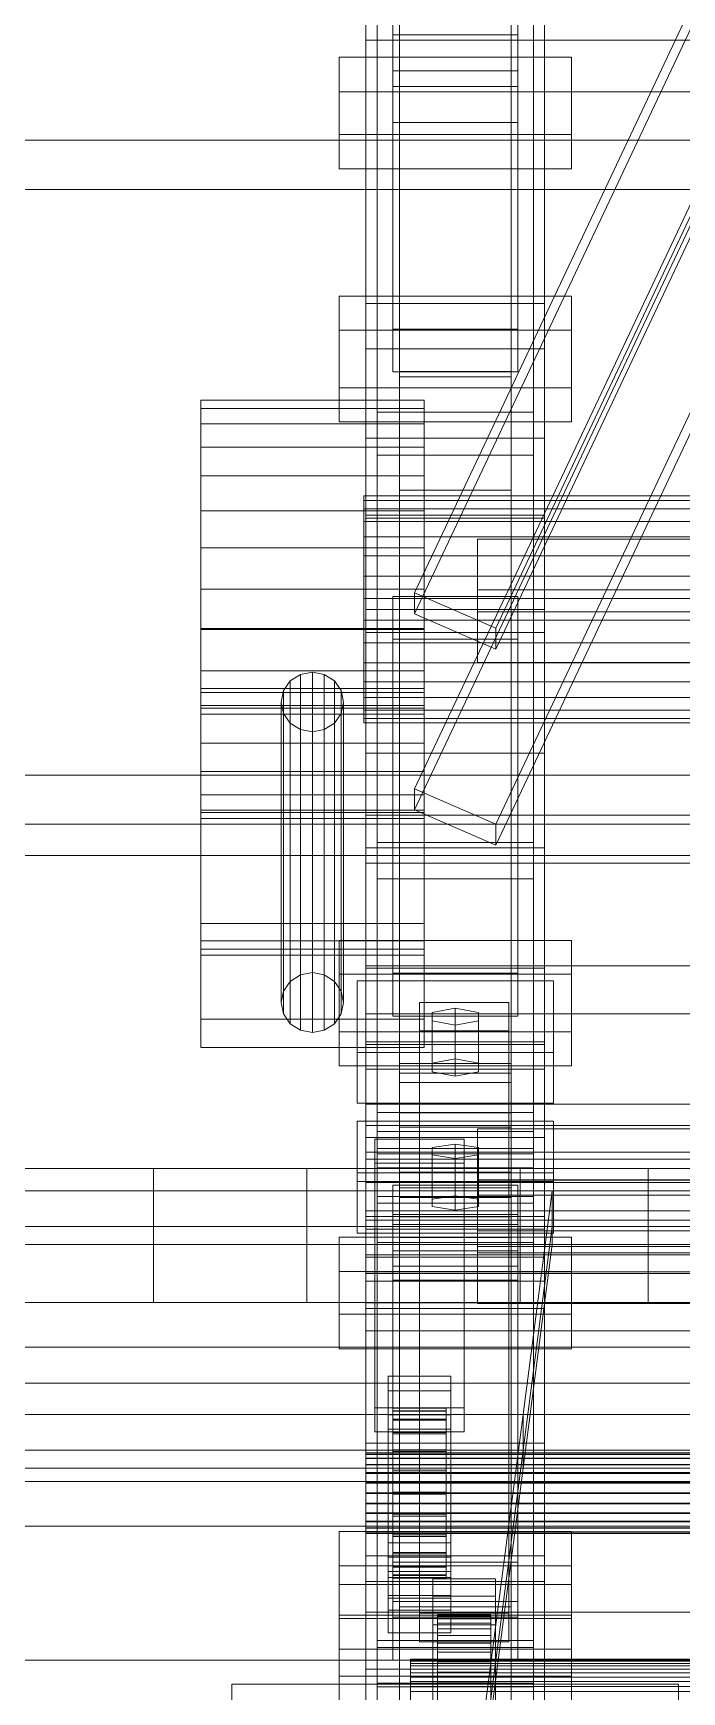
# Model space of a CAD drawing. Header units: millimetres. Extents: x -2500 to 58855, y -53268 to 6837.
# Drawn here: x -524.5 to -379.3, y -33047.1 to -32676.1 of the extents above; entities that cross this region are included whole.
import ezdxf

# ---------------------------------------------------------------- set-up
doc = ezdxf.new("R2010")
doc.units = ezdxf.units.MM
for name, color, linetype, lineweight in [('frontal_C01', 7, 'Continuous', 0), ('frontal_C02', 7, 'Continuous', 0), ('frontal_C03', 7, 'Continuous', 0), ('frontal_secador', 7, 'Continuous', 0), ('frontal_tolva', 7, 'Continuous', 0)]:
    doc.layers.add(name, color=color, linetype=linetype, lineweight=lineweight)

msp = doc.modelspace()

# ---------------------------------------------------------------- linework, layer by layer
at = {"layer": 'frontal_C01'}
for p, q in [((-450, -32746.676), (-450, -32637.817)), ((-410, -32637.817), (-410, -32746.676)), ((-447.5, -32926.695), (-447.5, -32651.961)), ((-412.5, -32651.961), (-412.5, -32926.695)), ((-444, -32742.233), (-444, -32658.673)), ((-416, -32658.673), (-416, -32742.233)), ((-447.5, -32936.3), (-447.5, -32661.566)), ((-412.5, -32936.3), (-412.5, -32661.566)), ((-444, -32668.278), (-444, -32751.838)), ((-416, -32751.838), (-416, -32668.278)), ((-450, -32784.57), (-450, -32675.711)), ((-410, -32784.57), (-410, -32675.711)), ((-456, -32755.386), (-456, -32734.895)), ((-456, -32734.895), (-404, -32734.895)), ((-456, -32742.474), (-456, -32734.895)), ((-410, -32736.521), (-450, -32736.521)), ((-450, -32736.521), (-450, -32783.889)), ((-450, -32907.814), (-450, -32736.521)), ((-410, -32783.889), (-410, -32736.521)), ((-410, -32736.521), (-410, -32907.814)), ((-404, -32734.895), (-404, -32755.386)), ((-404, -32734.895), (-404, -32742.474)), ((-404, -32742.474), (-456, -32742.474)), ((-456, -32742.474), (-456, -32762.965)), ((-416, -32742.233), (-444, -32742.233)), ((-444, -32742.233), (-444, -32751.838)), ((-416, -32751.838), (-416, -32742.233)), ((-404, -32762.965), (-404, -32742.474)), ((-410, -32746.676), (-450, -32746.676)), ((-450, -32746.676), (-450, -32784.57)), ((-450, -33130.885), (-450, -32746.676)), ((-410, -32784.57), (-410, -32746.676)), ((-410, -32746.676), (-410, -33130.885)), ((-444, -32751.838), (-416, -32751.838)), ((-442.5, -32779.551), (-442.5, -32751.695)), ((-442.5, -32751.695), (-417.5, -32751.695)), ((-442.5, -32751.695), (-442.5, -32917.569)), ((-417.5, -32751.695), (-417.5, -32779.551)), ((-417.5, -32917.569), (-417.5, -32751.695)), ((-404, -32755.386), (-456, -32755.386)), ((-456, -32755.386), (-456, -32762.965)), ((-417.5, -32752.939), (-442.5, -32752.939)), ((-442.5, -32752.939), (-442.5, -32778.308)), ((-442.5, -33411.882), (-442.5, -32752.939)), ((-417.5, -32778.308), (-417.5, -32752.939)), ((-417.5, -32752.939), (-417.5, -33411.882)), ((-404, -32762.965), (-404, -32755.386)), ((-456, -32762.965), (-404, -32762.965)), ((-447.5, -32770.426), (-447.5, -32760.82)), ((-447.5, -32760.82), (-412.5, -32760.82)), ((-447.5, -33035.555), (-447.5, -32760.82)), ((-412.5, -32760.82), (-412.5, -32770.426)), ((-412.5, -32760.82), (-412.5, -33035.555)), ((-412.5, -32770.426), (-447.5, -32770.426)), ((-447.5, -33045.16), (-447.5, -32770.426)), ((-412.5, -33045.16), (-412.5, -32770.426)), ((-442.5, -32778.308), (-417.5, -32778.308)), ((-442.5, -33437.251), (-442.5, -32778.308)), ((-417.5, -33437.251), (-417.5, -32778.308)), ((-417.5, -32779.551), (-442.5, -32779.551)), ((-442.5, -32779.551), (-442.5, -32945.426)), ((-417.5, -32779.551), (-417.5, -32945.426)), ((-450, -32783.889), (-410, -32783.889)), ((-450, -32955.182), (-450, -32783.889)), ((-450, -32784.57), (-410, -32784.57)), ((-450, -33168.78), (-450, -32784.57)), ((-410, -32955.182), (-410, -32783.889)), ((-410, -33168.78), (-410, -32784.57)), ((-425, -32805.486), (-425, -32789.221)), ((-425, -32789.221), (425, -32789.221)), ((-425, -32800.589), (-425, -32789.221)), ((425, -32800.589), (-425, -32800.589)), ((-425, -32800.589), (-425, -32816.854)), ((-444, -32811.629), (-444, -32802.024)), ((-444, -32802.024), (-416, -32802.024)), ((-444, -32886.311), (-444, -32802.024)), ((-416, -32802.024), (-416, -32811.629)), ((-416, -32802.024), (-416, -32886.311)), ((425, -32805.486), (-425, -32805.486)), ((-425, -32805.486), (-425, -32816.854)), ((-416, -32811.629), (-444, -32811.629)), ((-444, -32811.629), (-444, -32895.917)), ((-416, -32895.917), (-416, -32811.629)), ((-425, -32816.854), (425, -32816.854)), ((-456, -32899.465), (-456, -32878.974)), ((-456, -32878.974), (-404, -32878.974)), ((-456, -32886.553), (-456, -32878.974)), ((-404, -32878.974), (-404, -32899.465)), ((-404, -32878.974), (-404, -32886.553)), ((-404, -32886.553), (-456, -32886.553)), ((-456, -32886.553), (-456, -32907.044)), ((-452, -32904.048), (-452, -32888.039)), ((-452, -32888.039), (-408, -32888.039)), ((-452, -32899.408), (-452, -32888.039)), ((-416, -32886.311), (-444, -32886.311)), ((-444, -32886.311), (-444, -32895.917)), ((-416, -32895.917), (-416, -32886.311)), ((-408, -32888.039), (-408, -32904.048)), ((-408, -32888.039), (-408, -32899.408)), ((-404, -32907.044), (-404, -32886.553)), ((-438, -32899.245), (-438, -32892.842)), ((-438, -32892.842), (-418, -32892.842)), ((-438, -33029.451), (-438, -32892.842)), ((-418, -32892.842), (-418, -32899.245)), ((-418, -32892.842), (-418, -33029.451)), ((-444, -32895.917), (-416, -32895.917)), ((-430, -32894.123), (-435.196, -32895.083)), ((-435.196, -32895.083), (-435.196, -32897.004)), ((-435.196, -32906.451), (-435.196, -32895.083)), ((-435.196, -32897.004), (-430, -32897.965)), ((-435.196, -32908.372), (-435.196, -32897.004)), ((-424.804, -32895.083), (-430, -32894.123)), ((-430, -32905.491), (-430, -32894.123)), ((-430, -32897.965), (-424.804, -32897.004)), ((-424.804, -32897.004), (-424.804, -32895.083)), ((-424.804, -32906.451), (-424.804, -32895.083)), ((-424.804, -32908.372), (-424.804, -32897.004)), ((-404, -32899.465), (-456, -32899.465)), ((-456, -32899.465), (-456, -32907.044)), ((-408, -32899.408), (-452, -32899.408)), ((-452, -32899.408), (-452, -32915.416)), ((-418, -32899.245), (-438, -32899.245)), ((-438, -32899.245), (-438, -33035.855)), ((-430, -32897.965), (-430, -32909.333)), ((-418, -33035.855), (-418, -32899.245)), ((-408, -32915.416), (-408, -32899.408)), ((-404, -32907.044), (-404, -32899.465)), ((-408, -32904.048), (-452, -32904.048)), ((-452, -32904.048), (-452, -32915.416)), ((-408, -32915.416), (-408, -32904.048)), ((-456, -32907.044), (-404, -32907.044)), ((-410, -32907.814), (-450, -32907.814)), ((-450, -32907.814), (-450, -32955.182)), ((-450, -33016.673), (-450, -32907.814)), ((-435.196, -32906.451), (-430, -32905.491)), ((-435.196, -32908.372), (-435.196, -32906.451)), ((-430, -32905.491), (-424.804, -32906.451)), ((-424.804, -32906.451), (-424.804, -32908.372)), ((-410, -32955.182), (-410, -32907.814)), ((-410, -32907.814), (-410, -33016.673)), ((-430, -32909.333), (-435.196, -32908.372)), ((-424.804, -32908.372), (-430, -32909.333)), ((-452, -32915.416), (-408, -32915.416)), ((-417.5, -32917.569), (-442.5, -32917.569)), ((-442.5, -32917.569), (-442.5, -32945.426)), ((-417.5, -32945.426), (-417.5, -32917.569)), ((-450, -32933.165), (-450, -32920.358)), ((-450, -32920.358), (450, -32920.358)), ((-450, -32953.515), (-450, -32920.358)), ((-412.5, -32926.695), (-447.5, -32926.695)), ((-447.5, -32926.695), (-447.5, -32936.3)), ((-412.5, -32936.3), (-412.5, -32926.695)), ((450, -32933.165), (-450, -32933.165)), ((-450, -32933.165), (-450, -32966.322)), ((-425, -32948.837), (-425, -32932.572)), ((-425, -32932.572), (425, -32932.572)), ((-425, -32943.94), (-425, -32932.572)), ((-447.5, -32936.3), (-412.5, -32936.3)), ((425, -32943.94), (-425, -32943.94)), ((-425, -32943.94), (-425, -32960.205)), ((-444, -32954.98), (-444, -32945.375)), ((-444, -32945.375), (-416, -32945.375)), ((-444, -33030.39), (-444, -32945.375)), ((-442.5, -32945.426), (-417.5, -32945.426)), ((425, -32948.837), (-425, -32948.837)), ((-425, -32948.837), (-425, -32960.205)), ((-416, -32945.375), (-416, -32954.98)), ((-416, -32945.375), (-416, -33030.39)), ((450, -32953.515), (-450, -32953.515)), ((-450, -32953.515), (-450, -32966.322)), ((-450, -32955.182), (-410, -32955.182)), ((-450, -33064.041), (-450, -32955.182)), ((-416, -32954.98), (-444, -32954.98)), ((-444, -32954.98), (-444, -33039.995)), ((-416, -33039.995), (-416, -32954.98)), ((-410, -33064.041), (-410, -32955.182)), ((-425, -32960.205), (425, -32960.205)), ((-450, -32966.322), (450, -32966.322)), ((-410, -33016.673), (-450, -33016.673)), ((-450, -33016.673), (-450, -33064.041)), ((-450, -33400.882), (-450, -33016.673)), ((-410, -33064.041), (-410, -33016.673)), ((-410, -33016.673), (-410, -33400.882)), ((-456, -33043.543), (-456, -33023.052)), ((-456, -33023.052), (-404, -33023.052)), ((-456, -33030.631), (-456, -33023.052)), ((-435, -33025.662), (-435, -33021.82)), ((-435, -33021.82), (-421, -33021.82)), ((-435, -33061.609), (-435, -33021.82)), ((-421, -33021.82), (-421, -33025.662)), ((-421, -33021.82), (-421, -33061.609)), ((-404, -33023.052), (-404, -33043.543)), ((-404, -33023.052), (-404, -33030.631)), ((-421, -33025.662), (-435, -33025.662)), ((-435, -33025.662), (-435, -33065.451)), ((-421, -33065.451), (-421, -33025.662)), ((-404, -33030.631), (-456, -33030.631)), ((-456, -33030.631), (-456, -33051.122)), ((-450, -33042.024), (-450, -33029.217)), ((-450, -33029.217), (450, -33029.217)), ((-450, -33062.374), (-450, -33029.217)), ((-416, -33030.39), (-444, -33030.39)), ((-444, -33030.39), (-444, -33039.995)), ((-418, -33029.451), (-438, -33029.451)), ((-438, -33029.451), (-438, -33035.855)), ((-434, -33039.777), (-434, -33029.797)), ((-434, -33029.797), (-434, -33030.128)), ((-434, -33029.797), (-422, -33029.797)), ((-434, -33030.758), (-434, -33029.797)), ((-434, -33039.933), (-434, -33030.128)), ((-434, -33030.128), (-434, -33031.729)), ((-434, -33030.128), (-422, -33030.128)), ((-422, -33030.128), (-422, -33029.797)), ((-422, -33029.797), (-422, -33039.777)), ((-422, -33029.797), (-422, -33030.758)), ((-422, -33031.729), (-422, -33030.128)), ((-422, -33030.128), (-422, -33039.933)), ((-418, -33035.855), (-418, -33029.451)), ((-416, -33039.995), (-416, -33030.39)), ((-404, -33051.122), (-404, -33030.631)), ((-435, -33035.907), (-435, -33032.065)), ((-435, -33032.065), (-421, -33032.065)), ((-435, -33071.854), (-435, -33032.065)), ((-434, -33040.232), (-434, -33030.758)), ((-434, -33030.758), (-422, -33030.758)), ((-434, -33032.946), (-434, -33030.758)), ((-434, -33040.692), (-434, -33031.729)), ((-434, -33031.729), (-434, -33034.49)), ((-434, -33031.729), (-422, -33031.729)), ((-434, -33041.268), (-434, -33032.946)), ((-434, -33032.946), (-422, -33032.946)), ((-434, -33036.211), (-434, -33032.946)), ((-422, -33030.758), (-422, -33040.232)), ((-422, -33030.758), (-422, -33032.946)), ((-422, -33034.49), (-422, -33031.729)), ((-422, -33031.729), (-422, -33040.692)), ((-422, -33032.946), (-422, -33041.268)), ((-422, -33032.946), (-422, -33036.211)), ((-421, -33032.065), (-421, -33035.907)), ((-421, -33032.065), (-421, -33071.854)), ((-412.5, -33035.555), (-447.5, -33035.555)), ((-447.5, -33035.555), (-447.5, -33045.16)), ((-438, -33035.855), (-418, -33035.855)), ((-421, -33035.907), (-435, -33035.907)), ((-435, -33035.907), (-435, -33075.696)), ((-434, -33042), (-434, -33034.49)), ((-434, -33034.49), (-434, -33038.223)), ((-434, -33034.49), (-422, -33034.49)), ((-434, -33042.815), (-434, -33036.211)), ((-434, -33036.211), (-422, -33036.211)), ((-434, -33040.332), (-434, -33036.211)), ((-422, -33038.223), (-422, -33034.49)), ((-422, -33034.49), (-422, -33042)), ((-422, -33036.211), (-422, -33042.815)), ((-422, -33036.211), (-422, -33040.332)), ((-421, -33075.696), (-421, -33035.907)), ((-412.5, -33045.16), (-412.5, -33035.555)), ((-444, -33039.995), (-416, -33039.995)), ((-440, -33040.232), (-440, -33039.777)), ((-440, -33039.777), (-440, -33039.933)), ((-440, -33039.777), (440, -33039.777)), ((-440, -33039.933), (-440, -33040.692)), ((-440, -33039.933), (440, -33039.933)), ((-440, -33041.268), (-440, -33040.232)), ((-440, -33040.232), (440, -33040.232)), ((-440, -33040.692), (-440, -33042)), ((-440, -33040.692), (440, -33040.692)), ((-440, -33042.815), (-440, -33041.268)), ((-440, -33041.268), (440, -33041.268)), ((-434, -33043.768), (-434, -33038.223)), ((-434, -33038.223), (-434, -33042.675)), ((-434, -33038.223), (-422, -33038.223)), ((-434, -33039.933), (-434, -33039.777)), ((-422, -33039.777), (-434, -33039.777)), ((-434, -33039.777), (-434, -33040.232)), ((-434, -33040.692), (-434, -33039.933)), ((-422, -33039.933), (-434, -33039.933)), ((-422, -33040.232), (-434, -33040.232)), ((-434, -33040.232), (-434, -33041.268)), ((-434, -33044.767), (-434, -33040.332)), ((-434, -33040.332), (-422, -33040.332)), ((-434, -33045.027), (-434, -33040.332)), ((-434, -33042), (-434, -33040.692)), ((-422, -33040.692), (-434, -33040.692)), ((-422, -33041.268), (-434, -33041.268)), ((-434, -33041.268), (-434, -33042.815)), ((-422, -33042.675), (-422, -33038.223)), ((-422, -33038.223), (-422, -33043.768)), ((-422, -33039.777), (-422, -33039.933)), ((-422, -33040.232), (-422, -33039.777)), ((-422, -33039.933), (-422, -33040.692)), ((-422, -33041.268), (-422, -33040.232)), ((-422, -33040.332), (-422, -33044.767)), ((-422, -33040.332), (-422, -33045.027)), ((-422, -33040.692), (-422, -33042)), ((-422, -33042.815), (-422, -33041.268)), ((-404, -33043.543), (-456, -33043.543)), ((-456, -33043.543), (-456, -33051.122)), ((450, -33042.024), (-450, -33042.024)), ((-450, -33042.024), (-450, -33075.181)), ((-447.5, -33045.16), (-412.5, -33045.16)), ((-440, -33042), (-440, -33043.768)), ((-440, -33042), (440, -33042)), ((-440, -33044.767), (-440, -33042.815)), ((-440, -33042.815), (440, -33042.815)), ((-440, -33043.768), (-440, -33045.877)), ((-440, -33043.768), (440, -33043.768)), ((-440, -33046.991), (-440, -33044.767)), ((-440, -33044.767), (440, -33044.767)), ((-434, -33043.768), (-434, -33042)), ((-422, -33042), (-434, -33042)), ((-434, -33042.675), (-434, -33045.877)), ((-422, -33042.675), (-434, -33042.675)), ((-434, -33042.675), (-434, -33047.541)), ((-422, -33042.815), (-434, -33042.815)), ((-434, -33042.815), (-434, -33044.767)), ((-434, -33045.877), (-434, -33043.768)), ((-422, -33043.768), (-434, -33043.768)), ((-422, -33044.767), (-434, -33044.767)), ((-434, -33044.767), (-434, -33046.991)), ((-434, -33046.991), (-434, -33045.027)), ((-434, -33045.027), (-422, -33045.027)), ((-434, -33049.975), (-434, -33045.027)), ((-422, -33042), (-422, -33043.768)), ((-422, -33045.877), (-422, -33042.675)), ((-422, -33047.541), (-422, -33042.675)), ((-422, -33044.767), (-422, -33042.815)), ((-422, -33043.768), (-422, -33045.877)), ((-422, -33046.991), (-422, -33044.767)), ((-422, -33045.027), (-422, -33046.991)), ((-422, -33045.027), (-422, -33049.975)), ((-404, -33051.122), (-404, -33043.543)), ((-440, -33045.877), (-440, -33048.181)), ((440, -33045.877), (-440, -33045.877)), ((-440, -33049.335), (-440, -33046.991)), ((-440, -33046.991), (440, -33046.991)), ((-434, -33045.877), (-422, -33045.877)), ((-434, -33048.181), (-434, -33045.877)), ((-422, -33046.991), (-434, -33046.991)), ((-434, -33046.991), (-434, -33049.335)), ((-422, -33045.877), (-422, -33048.181)), ((-422, -33049.335), (-422, -33046.991))]:
    msp.add_line(p, q, dxfattribs=at)
at = {"layer": 'frontal_C02'}
for p, q in [((-439.114, -32801.266), (-299.114, -32504.801)), ((-439.114, -32805.942), (-299.114, -32509.477)), ((-280.886, -32512.674), (-420.886, -32809.138)), ((-420.886, -32813.814), (-280.886, -32517.35)), ((-439.114, -32845.106), (-299.114, -32548.641)), ((-439.114, -32849.782), (-299.114, -32553.317)), ((-280.886, -32556.513), (-420.886, -32852.978)), ((-420.886, -32857.654), (-280.886, -32561.19)), ((-487, -32763.443), (-487, -32758.156)), ((-487, -32758.156), (-487, -32759.991)), ((-437, -32758.156), (-487, -32758.156)), ((-437, -32759.991), (-437, -32758.156)), ((-437, -32758.156), (-437, -32763.443)), ((-487, -32759.991), (-487, -32768.67)), ((-437, -32759.991), (-487, -32759.991)), ((-487, -32775.048), (-487, -32763.443)), ((-437, -32763.443), (-487, -32763.443)), ((-437, -32768.67), (-437, -32759.991)), ((-437, -32763.443), (-437, -32775.048)), ((-410, -32766.677), (-450, -32766.677)), ((-450, -32766.677), (-450, -32804.93)), ((-450, -32923.039), (-450, -32766.677)), ((-410, -32804.93), (-410, -32766.677)), ((-410, -32766.677), (-410, -32923.039)), ((-487, -32768.67), (-487, -32782.869)), ((-437, -32768.67), (-487, -32768.67)), ((-437, -32782.869), (-437, -32768.67)), ((-487, -32791.203), (-487, -32775.048)), ((-437, -32775.048), (-487, -32775.048)), ((-437, -32775.048), (-437, -32791.203)), ((-450.5, -32782.425), (-450.5, -32779.557)), ((-450.5, -32779.557), (-450.5, -32780.553)), ((-342.5, -32779.557), (-450.5, -32779.557)), ((-450.5, -32780.553), (-450.5, -32785.261)), ((-342.5, -32780.553), (-450.5, -32780.553)), ((-487, -32782.869), (-487, -32800.429)), ((-437, -32782.869), (-487, -32782.869)), ((-450.5, -32788.721), (-450.5, -32782.425)), ((-342.5, -32782.425), (-450.5, -32782.425)), ((-450.5, -32785.261), (-450.5, -32792.965)), ((-342.5, -32785.261), (-450.5, -32785.261)), ((-437, -32800.429), (-437, -32782.869)), ((-450.5, -32797.486), (-450.5, -32788.721)), ((-342.5, -32788.721), (-450.5, -32788.721)), ((-487, -32809.449), (-487, -32791.203)), ((-487, -32791.203), (-437, -32791.203)), ((-450.5, -32792.965), (-450.5, -32802.492)), ((-342.5, -32792.965), (-450.5, -32792.965)), ((-437, -32791.203), (-437, -32809.449)), ((-487, -32800.429), (-487, -32818.676)), ((-437, -32800.429), (-487, -32800.429)), ((-450.5, -32807.386), (-450.5, -32797.486)), ((-450.5, -32797.486), (-342.5, -32797.486)), ((-437, -32818.676), (-437, -32800.429)), ((-450.5, -32802.492), (-450.5, -32812.392)), ((-342.5, -32802.492), (-450.5, -32802.492)), ((-420.886, -32809.138), (-439.114, -32801.266)), ((-439.114, -32801.266), (-439.114, -32805.942)), ((-450.5, -32816.913), (-450.5, -32807.386)), ((-342.5, -32807.386), (-450.5, -32807.386)), ((-450, -32804.93), (-410, -32804.93)), ((-450, -32961.292), (-450, -32804.93)), ((-439.114, -32805.942), (-420.886, -32813.814)), ((-410, -32961.292), (-410, -32804.93)), ((-487, -32882.251), (-487, -32809.185)), ((-487, -32809.185), (-437, -32809.185)), ((-487, -32823.53), (-487, -32809.185)), ((-487, -32827.009), (-487, -32809.449)), ((-437, -32809.449), (-487, -32809.449)), ((-437, -32809.185), (-437, -32882.251)), ((-437, -32809.185), (-437, -32823.53)), ((-437, -32809.449), (-437, -32827.009)), ((-420.886, -32813.814), (-420.886, -32809.138)), ((-450.5, -32812.392), (-450.5, -32821.157)), ((-342.5, -32812.392), (-450.5, -32812.392)), ((-487, -32818.676), (-487, -32834.831)), ((-437, -32818.676), (-487, -32818.676)), ((-462, -32818.962), (-464.679, -32819.472)), ((-459.321, -32819.472), (-462, -32818.962)), ((-462, -32886.184), (-462, -32818.962)), ((-450.5, -32824.617), (-450.5, -32816.913)), ((-342.5, -32816.913), (-450.5, -32816.913)), ((-437, -32834.831), (-437, -32818.676)), ((-487, -32875.235), (-487, -32822.627)), ((-487, -32822.627), (-437, -32822.627)), ((-487, -32828.365), (-487, -32822.627)), ((-466.95, -32820.923), (-468.467, -32823.095)), ((-464.679, -32819.472), (-466.95, -32820.923)), ((-466.95, -32888.144), (-466.95, -32820.923)), ((-464.679, -32886.693), (-464.679, -32819.472)), ((-457.05, -32820.923), (-459.321, -32819.472)), ((-459.321, -32886.693), (-459.321, -32819.472)), ((-455.533, -32823.095), (-457.05, -32820.923)), ((-457.05, -32888.144), (-457.05, -32820.923)), ((-450.5, -32821.157), (-450.5, -32827.453)), ((-342.5, -32821.157), (-450.5, -32821.157)), ((-437, -32822.627), (-437, -32875.235)), ((-437, -32822.627), (-437, -32828.365)), ((-437, -32823.53), (-487, -32823.53)), ((-487, -32823.53), (-487, -32896.596)), ((-487, -32879.06), (-487, -32826.452)), ((-487, -32826.452), (-437, -32826.452)), ((-487, -32850.361), (-487, -32826.452)), ((-468.467, -32823.095), (-469, -32825.657)), ((-469, -32825.657), (-468.467, -32828.219)), ((-469, -32892.878), (-469, -32825.657)), ((-468.467, -32890.316), (-468.467, -32823.095)), ((-455, -32825.657), (-455.533, -32823.095)), ((-455.533, -32890.316), (-455.533, -32823.095)), ((-455.533, -32828.219), (-455, -32825.657)), ((-455, -32825.657), (-455, -32892.878)), ((-450.5, -32829.326), (-450.5, -32824.617)), ((-342.5, -32824.617), (-450.5, -32824.617)), ((-437, -32896.596), (-437, -32823.53)), ((-437, -32826.452), (-437, -32879.06)), ((-437, -32826.452), (-437, -32850.361)), ((-487, -32841.209), (-487, -32827.009)), ((-437, -32827.009), (-487, -32827.009)), ((-437, -32828.365), (-487, -32828.365)), ((-487, -32828.365), (-487, -32880.973)), ((-468.467, -32828.219), (-466.95, -32830.39)), ((-468.467, -32895.44), (-468.467, -32828.219)), ((-457.05, -32830.39), (-455.533, -32828.219)), ((-455.533, -32895.44), (-455.533, -32828.219)), ((-450.5, -32827.453), (-450.5, -32830.322)), ((-342.5, -32827.453), (-450.5, -32827.453)), ((-450.5, -32830.322), (-450.5, -32829.326)), ((-342.5, -32829.326), (-450.5, -32829.326)), ((-342.5, -32830.322), (-450.5, -32830.322)), ((-437, -32827.009), (-437, -32841.209)), ((-437, -32880.973), (-437, -32828.365)), ((-466.95, -32830.39), (-464.679, -32831.842)), ((-466.95, -32897.612), (-466.95, -32830.39)), ((-464.679, -32831.842), (-462, -32832.351)), ((-464.679, -32899.063), (-464.679, -32831.842)), ((-462, -32832.351), (-459.321, -32831.842)), ((-462, -32899.572), (-462, -32832.351)), ((-459.321, -32831.842), (-457.05, -32830.39)), ((-459.321, -32899.063), (-459.321, -32831.842)), ((-457.05, -32897.612), (-457.05, -32830.39)), ((-487, -32834.831), (-487, -32846.435)), ((-437, -32834.831), (-487, -32834.831)), ((-437, -32846.435), (-437, -32834.831)), ((-487, -32849.887), (-487, -32841.209)), ((-437, -32841.209), (-487, -32841.209)), ((-437, -32841.209), (-437, -32849.887)), ((-420.886, -32852.978), (-439.114, -32845.106)), ((-439.114, -32845.106), (-439.114, -32849.782)), ((-487, -32846.435), (-487, -32851.722)), ((-437, -32846.435), (-487, -32846.435)), ((-437, -32851.722), (-437, -32846.435)), ((-487, -32851.722), (-487, -32849.887)), ((-437, -32849.887), (-487, -32849.887)), ((-437, -32850.361), (-487, -32850.361)), ((-487, -32850.361), (-487, -32902.968)), ((-437, -32851.722), (-487, -32851.722)), ((-439.114, -32849.782), (-420.886, -32857.654)), ((-437, -32849.887), (-437, -32851.722)), ((-437, -32902.968), (-437, -32850.361)), ((-420.886, -32857.654), (-420.886, -32852.978)), ((-437, -32875.235), (-487, -32875.235)), ((-487, -32875.235), (-487, -32880.973)), ((-437, -32880.973), (-437, -32875.235)), ((-437, -32879.06), (-487, -32879.06)), ((-487, -32879.06), (-487, -32902.968)), ((-487, -32880.973), (-437, -32880.973)), ((-437, -32882.251), (-487, -32882.251)), ((-487, -32882.251), (-487, -32896.596)), ((-437, -32902.968), (-437, -32879.06)), ((-437, -32896.596), (-437, -32882.251)), ((-468.467, -32890.316), (-466.95, -32888.144)), ((-466.95, -32888.144), (-464.679, -32886.693)), ((-464.679, -32886.693), (-462, -32886.184)), ((-462, -32886.184), (-459.321, -32886.693)), ((-459.321, -32886.693), (-457.05, -32888.144)), ((-457.05, -32888.144), (-455.533, -32890.316)), ((-469, -32892.878), (-468.467, -32890.316)), ((-468.467, -32895.44), (-469, -32892.878)), ((-455.533, -32890.316), (-455, -32892.878)), ((-455, -32892.878), (-455.533, -32895.44)), ((-487, -32896.596), (-437, -32896.596)), ((-466.95, -32897.612), (-468.467, -32895.44)), ((-455.533, -32895.44), (-457.05, -32897.612)), ((-464.679, -32899.063), (-466.95, -32897.612)), ((-462, -32899.572), (-464.679, -32899.063)), ((-459.321, -32899.063), (-462, -32899.572)), ((-457.05, -32897.612), (-459.321, -32899.063)), ((-487, -32902.968), (-437, -32902.968)), ((-410, -32923.039), (-450, -32923.039)), ((-450, -32923.039), (-450, -32961.292)), ((-450, -33022.409), (-450, -32923.039)), ((-425, -32935.971), (-425, -32921.124)), ((-425, -32921.124), (425, -32921.124)), ((-425, -32932.6), (-425, -32921.124)), ((-410, -32961.292), (-410, -32923.039)), ((-410, -32923.039), (-410, -33022.409)), ((-444, -32942.495), (-444, -32933.727)), ((-444, -32933.727), (-416, -32933.727)), ((-444, -33018.078), (-444, -32933.727)), ((425, -32932.6), (-425, -32932.6)), ((-425, -32932.6), (-425, -32947.447)), ((-416, -32933.727), (-416, -32942.495)), ((-416, -32933.727), (-416, -33018.078)), ((-447.5, -32946.549), (-447.5, -32937.781)), ((-447.5, -32937.781), (-412.5, -32937.781)), ((-447.5, -33119.485), (-447.5, -32937.781)), ((425, -32935.971), (-425, -32935.971)), ((-425, -32935.971), (-425, -32947.447)), ((-412.5, -32937.781), (-412.5, -32946.549)), ((-412.5, -32937.781), (-412.5, -33119.485)), ((-410, -32943.599), (-450, -32943.599)), ((-450, -32943.599), (-450, -32991.416)), ((-450, -33099.961), (-450, -32943.599)), ((-416, -32942.495), (-444, -32942.495)), ((-444, -32942.495), (-444, -33026.846)), ((-416, -33026.846), (-416, -32942.495)), ((-410, -32991.416), (-410, -32943.599)), ((-410, -32943.599), (-410, -33099.961)), ((-412.5, -32946.549), (-447.5, -32946.549)), ((-447.5, -33128.253), (-447.5, -32946.549)), ((-425, -32947.447), (425, -32947.447)), ((-412.5, -33128.253), (-412.5, -32946.549)), ((-450, -32961.292), (-410, -32961.292)), ((-450, -33060.662), (-450, -32961.292)), ((-410, -33060.662), (-410, -32961.292)), ((-450, -32991.416), (-410, -32991.416)), ((-450, -33147.778), (-450, -32991.416)), ((-410, -33147.778), (-410, -32991.416)), ((-456, -33029.902), (-456, -33011.197)), ((-456, -33011.197), (-404, -33011.197)), ((-456, -33018.848), (-456, -33011.197)), ((-404, -33011.197), (-404, -33029.902)), ((-404, -33011.197), (-404, -33018.848)), ((-404, -33018.848), (-456, -33018.848)), ((-456, -33018.848), (-456, -33037.553)), ((-416, -33018.078), (-444, -33018.078)), ((-444, -33018.078), (-444, -33026.846)), ((-416, -33026.846), (-416, -33018.078)), ((-404, -33037.553), (-404, -33018.848)), ((-410, -33022.409), (-450, -33022.409)), ((-450, -33022.409), (-450, -33060.662)), ((-450, -33373.127), (-450, -33022.409)), ((-410, -33060.662), (-410, -33022.409)), ((-410, -33022.409), (-410, -33373.127)), ((-444, -33026.846), (-416, -33026.846)), ((-442.5, -33056.197), (-442.5, -33026.875)), ((-442.5, -33026.875), (-417.5, -33026.875)), ((-442.5, -33026.875), (-442.5, -33109.208)), ((-417.5, -33026.875), (-417.5, -33056.197)), ((-417.5, -33109.208), (-417.5, -33026.875)), ((-404, -33029.902), (-456, -33029.902)), ((-456, -33029.902), (-456, -33037.553)), ((-417.5, -33028.053), (-442.5, -33028.053)), ((-442.5, -33028.053), (-442.5, -33055.019)), ((-442.5, -33560.475), (-442.5, -33028.053)), ((-417.5, -33055.019), (-417.5, -33028.053)), ((-417.5, -33028.053), (-417.5, -33560.475)), ((-404, -33037.553), (-404, -33029.902)), ((-456, -33037.553), (-404, -33037.553)), ((-447.5, -33045.92), (-447.5, -33037.152)), ((-447.5, -33037.152), (-412.5, -33037.152)), ((-447.5, -33218.856), (-447.5, -33037.152)), ((-412.5, -33037.152), (-412.5, -33045.92)), ((-412.5, -33037.152), (-412.5, -33218.856)), ((-412.5, -33045.92), (-447.5, -33045.92)), ((-447.5, -33227.624), (-447.5, -33045.92)), ((-412.5, -33227.624), (-412.5, -33045.92))]:
    msp.add_line(p, q, dxfattribs=at)
at = {"layer": 'frontal_C03'}
for p, q in [((-447.5, -32857.106), (-447.5, -32529.667)), ((-442.5, -32920.749), (-442.5, -32528.676)), ((-417.5, -32528.676), (-417.5, -32920.749)), ((-412.5, -32529.667), (-412.5, -32857.106)), ((-447.5, -32865.185), (-447.5, -32537.747)), ((-442.5, -32930.81), (-442.5, -32538.737)), ((-417.5, -32930.81), (-417.5, -32538.737)), ((-412.5, -32865.185), (-412.5, -32537.747)), ((-450, -32902.251), (-450, -32579.08)), ((-410, -32579.08), (-410, -32902.251)), ((-447.5, -32921.74), (-447.5, -32594.301)), ((-412.5, -32594.301), (-412.5, -32921.74)), ((-447.5, -32929.819), (-447.5, -32602.381)), ((-412.5, -32929.819), (-412.5, -32602.381)), ((-450, -32940.773), (-450, -32617.602)), ((-410, -32940.773), (-410, -32617.602)), ((-450, -32677.647), (-450, -32663.966)), ((-450, -32675.523), (-450, -32689.204)), ((450, -32677.647), (-450, -32677.647)), ((-450, -32677.647), (-450, -32689.204)), ((-444, -32684.477), (-444, -32676.397)), ((-444, -32676.397), (-416, -32676.397)), ((-444, -32687.954), (-444, -32676.397)), ((-416, -32676.397), (-416, -32684.477)), ((-416, -32676.397), (-416, -32687.954)), ((-456, -32698.685), (-456, -32681.45)), ((-456, -32681.45), (-404, -32681.45)), ((-456, -32689.154), (-456, -32681.45)), ((-404, -32681.45), (-404, -32698.685)), ((-404, -32681.45), (-404, -32689.154)), ((-416, -32684.477), (-444, -32684.477)), ((-444, -32684.477), (-444, -32696.033)), ((-416, -32696.033), (-416, -32684.477)), ((-404, -32689.154), (-456, -32689.154)), ((-456, -32689.154), (-456, -32706.39)), ((-450, -32689.204), (450, -32689.204)), ((-416, -32687.954), (-444, -32687.954)), ((-444, -32687.954), (-444, -32696.033)), ((-416, -32696.033), (-416, -32687.954)), ((-404, -32706.39), (-404, -32689.154)), ((-444, -32696.033), (-416, -32696.033)), ((-404, -32698.685), (-456, -32698.685)), ((-456, -32698.685), (-456, -32706.39)), ((-404, -32706.39), (-404, -32698.685)), ((-456, -32706.39), (-404, -32706.39)), ((-410, -32810.138), (-450, -32810.138)), ((-450, -32810.138), (-450, -32858.291)), ((-450, -32837.069), (-450, -32810.138)), ((-410, -32858.291), (-410, -32810.138)), ((-410, -32810.138), (-410, -32837.069)), ((-410, -32837.069), (-450, -32837.069)), ((-450, -32837.069), (-450, -32885.222)), ((-450, -32901.703), (-450, -32837.069)), ((-410, -32885.222), (-410, -32837.069)), ((-410, -32837.069), (-410, -32901.703)), ((-450, -32861.716), (-450, -32850.944)), ((-450, -32850.944), (450, -32850.944)), ((-450, -32884.651), (-450, -32850.944)), ((-450, -32858.291), (-410, -32858.291)), ((-450, -32885.222), (-450, -32858.291)), ((-412.5, -32857.106), (-447.5, -32857.106)), ((-447.5, -32857.106), (-447.5, -32865.185)), ((-412.5, -32865.185), (-412.5, -32857.106)), ((-410, -32885.222), (-410, -32858.291)), ((450, -32861.716), (-450, -32861.716)), ((-450, -32861.716), (-450, -32895.423)), ((-447.5, -32865.185), (-412.5, -32865.185)), ((450, -32884.651), (-450, -32884.651)), ((-450, -32884.651), (-450, -32895.423)), ((-450, -32885.222), (-410, -32885.222)), ((-450, -32949.856), (-450, -32885.222)), ((-410, -32949.856), (-410, -32885.222)), ((-450, -32895.423), (450, -32895.423)), ((-410, -32901.703), (-450, -32901.703)), ((-450, -32901.703), (-450, -32949.856)), ((-450, -33224.874), (-450, -32901.703)), ((-410, -32902.251), (-450, -32902.251)), ((-450, -32902.251), (-450, -32940.773)), ((-450, -33225.421), (-450, -32902.251)), ((-410, -32949.856), (-410, -32901.703)), ((-410, -32901.703), (-410, -33224.874)), ((-410, -32940.773), (-410, -32902.251)), ((-410, -32902.251), (-410, -33225.421)), ((-442.5, -32936.512), (-442.5, -32906.512)), ((-442.5, -32906.512), (-417.5, -32906.512)), ((-442.5, -32906.512), (-442.5, -32910.779)), ((-417.5, -32906.512), (-417.5, -32936.512)), ((-417.5, -32910.779), (-417.5, -32906.512)), ((-417.5, -32908.714), (-442.5, -32908.714)), ((-442.5, -32908.714), (-442.5, -32934.309)), ((-442.5, -33559.323), (-442.5, -32908.714)), ((-417.5, -32910.779), (-442.5, -32910.779)), ((-442.5, -32910.779), (-442.5, -32940.779)), ((-417.5, -32934.309), (-417.5, -32908.714)), ((-417.5, -32908.714), (-417.5, -33559.323)), ((-417.5, -32940.779), (-417.5, -32910.779)), ((-450, -32926.35), (-450, -32915.578)), ((-450, -32915.578), (450, -32915.578)), ((-450, -32949.285), (-450, -32915.578)), ((-447.5, -32925.551), (-447.5, -32917.472)), ((-447.5, -32917.472), (-412.5, -32917.472)), ((-447.5, -33244.91), (-447.5, -32917.472)), ((-412.5, -32917.472), (-412.5, -32925.551)), ((-412.5, -32917.472), (-412.5, -33244.91)), ((-452, -32932.881), (-452, -32919.416)), ((-452, -32919.416), (-408, -32919.416)), ((-452, -32930.972), (-452, -32919.416)), ((-412.5, -32921.74), (-447.5, -32921.74)), ((-447.5, -32921.74), (-447.5, -32929.819)), ((-442.5, -32930.81), (-442.5, -32920.749)), ((-442.5, -32920.749), (-417.5, -32920.749)), ((-417.5, -32920.749), (-417.5, -32930.81)), ((-412.5, -32929.819), (-412.5, -32921.74)), ((-408, -32919.416), (-408, -32932.881)), ((-408, -32919.416), (-408, -32930.972)), ((450, -32926.35), (-450, -32926.35)), ((-450, -32926.35), (-450, -32960.057)), ((-448, -32928.841), (-448, -32923.455)), ((-448, -32923.455), (-428, -32923.455)), ((-448, -32983.55), (-448, -32923.455)), ((-412.5, -32925.551), (-447.5, -32925.551)), ((-447.5, -33252.99), (-447.5, -32925.551)), ((-430, -32924.532), (-435.196, -32925.34)), ((-435.196, -32925.34), (-435.196, -32926.956)), ((-435.196, -32936.897), (-435.196, -32925.34)), ((-424.804, -32925.34), (-430, -32924.532)), ((-430, -32936.089), (-430, -32924.532)), ((-428, -32923.455), (-428, -32928.841)), ((-428, -32923.455), (-428, -32983.55)), ((-424.804, -32926.956), (-424.804, -32925.34)), ((-424.804, -32936.897), (-424.804, -32925.34)), ((-412.5, -33252.99), (-412.5, -32925.551)), ((-450, -32941.57), (-450, -32927.889)), ((-450, -32927.889), (450, -32927.889)), ((-450, -32939.445), (-450, -32927.889)), ((-428, -32928.841), (-448, -32928.841)), ((-448, -32928.841), (-448, -32988.936)), ((-447.5, -32929.819), (-412.5, -32929.819)), ((-435.196, -32926.956), (-430, -32927.764)), ((-435.196, -32938.513), (-435.196, -32926.956)), ((-430, -32927.764), (-424.804, -32926.956)), ((-430, -32927.764), (-430, -32939.321)), ((-428, -32988.936), (-428, -32928.841)), ((-424.804, -32938.513), (-424.804, -32926.956)), ((-408, -32930.972), (-452, -32930.972)), ((-452, -32930.972), (-452, -32944.438)), ((-408, -32932.881), (-452, -32932.881)), ((-452, -32932.881), (-452, -32944.438)), ((-417.5, -32930.81), (-442.5, -32930.81)), ((-408, -32944.438), (-408, -32930.972)), ((-408, -32944.438), (-408, -32932.881)), ((-442.5, -32934.309), (-417.5, -32934.309)), ((-442.5, -33584.918), (-442.5, -32934.309)), ((-417.5, -32936.512), (-442.5, -32936.512)), ((-442.5, -32936.512), (-442.5, -32940.779)), ((-435.196, -32936.897), (-430, -32936.089)), ((-435.196, -32938.513), (-435.196, -32936.897)), ((-430, -32936.089), (-424.804, -32936.897)), ((-424.804, -32936.897), (-424.804, -32938.513)), ((-417.5, -33584.918), (-417.5, -32934.309)), ((-417.5, -32936.512), (-417.5, -32940.779)), ((450, -32939.445), (-450, -32939.445)), ((-450, -32939.445), (-450, -32953.126)), ((-450, -32940.773), (-410, -32940.773)), ((-450, -33263.944), (-450, -32940.773)), ((450, -32941.57), (-450, -32941.57)), ((-450, -32941.57), (-450, -32953.126)), ((-444, -32948.399), (-444, -32940.32)), ((-444, -32940.32), (-416, -32940.32)), ((-444, -32951.877), (-444, -32940.32)), ((-442.5, -32940.779), (-417.5, -32940.779)), ((-430, -32939.321), (-435.196, -32938.513)), ((-424.804, -32938.513), (-430, -32939.321)), ((-416, -32940.32), (-416, -32948.399)), ((-416, -32940.32), (-416, -32951.877)), ((-410, -33263.944), (-410, -32940.773)), ((-456, -32962.608), (-456, -32945.372)), ((-456, -32945.372), (-404, -32945.372)), ((-456, -32953.077), (-456, -32945.372)), ((-452, -32944.438), (-408, -32944.438)), ((-404, -32945.372), (-404, -32962.608)), ((-404, -32945.372), (-404, -32953.077)), ((-416, -32948.399), (-444, -32948.399)), ((-444, -32948.399), (-444, -32959.956)), ((-416, -32959.956), (-416, -32948.399)), ((450, -32949.285), (-450, -32949.285)), ((-450, -32949.285), (-450, -32960.057)), ((-450, -32949.856), (-410, -32949.856)), ((-450, -33273.026), (-450, -32949.856)), ((-416, -32951.877), (-444, -32951.877)), ((-444, -32951.877), (-444, -32959.956)), ((-416, -32959.956), (-416, -32951.877)), ((-410, -33273.026), (-410, -32949.856)), ((-404, -32953.077), (-456, -32953.077)), ((-456, -32953.077), (-456, -32970.313)), ((-450, -32953.126), (450, -32953.126)), ((-404, -32970.313), (-404, -32953.077)), ((-450, -32960.057), (450, -32960.057)), ((-444, -32959.956), (-416, -32959.956)), ((-404, -32962.608), (-456, -32962.608)), ((-456, -32962.608), (-456, -32970.313)), ((-404, -32970.313), (-404, -32962.608)), ((-456, -32970.313), (-404, -32970.313)), ((-445, -32979.698), (-445, -32976.466)), ((-445, -32976.466), (-431, -32976.466)), ((-445, -33016.914), (-445, -32976.466)), ((-431, -32976.466), (-431, -32979.698)), ((-431, -32976.466), (-431, -33016.914)), ((-431, -32979.698), (-445, -32979.698)), ((-445, -32979.698), (-445, -33020.146)), ((-431, -33020.146), (-431, -32979.698)), ((-428, -32983.55), (-448, -32983.55)), ((-448, -32983.55), (-448, -32988.936)), ((-445, -32988.315), (-445, -32985.084)), ((-445, -32985.084), (-431, -32985.084)), ((-445, -33025.532), (-445, -32985.084)), ((-444, -32993.615), (-444, -32983.616)), ((-444, -32983.616), (-444, -32984.21)), ((-444, -32983.616), (-432, -32983.616)), ((-444, -32984.317), (-444, -32983.616)), ((-444, -32993.897), (-444, -32984.21)), ((-444, -32984.21), (-444, -32986.058)), ((-444, -32984.21), (-432, -32984.21)), ((-444, -32993.947), (-444, -32984.317)), ((-444, -32984.317), (-432, -32984.317)), ((-444, -32986.265), (-444, -32984.317)), ((-444, -32994.772), (-444, -32986.058)), ((-444, -32986.058), (-444, -32989.034)), ((-444, -32986.058), (-432, -32986.058)), ((-432, -32984.21), (-432, -32983.616)), ((-432, -32983.616), (-432, -32993.615)), ((-432, -32983.616), (-432, -32984.317)), ((-432, -32986.058), (-432, -32984.21)), ((-432, -32984.21), (-432, -32993.897)), ((-432, -32984.317), (-432, -32993.947)), ((-432, -32984.317), (-432, -32986.265)), ((-432, -32989.034), (-432, -32986.058)), ((-432, -32986.058), (-432, -32994.772)), ((-431, -32985.084), (-431, -32988.315)), ((-431, -32985.084), (-431, -33025.532)), ((-428, -32988.936), (-428, -32983.55)), ((-448, -32988.936), (-428, -32988.936)), ((-431, -32988.315), (-445, -32988.315)), ((-445, -32988.315), (-445, -33028.764)), ((-444, -32994.87), (-444, -32986.265)), ((-444, -32986.265), (-432, -32986.265)), ((-444, -32989.327), (-444, -32986.265)), ((-444, -32996.182), (-444, -32989.034)), ((-444, -32989.034), (-444, -32992.936)), ((-444, -32989.034), (-432, -32989.034)), ((-444, -32996.32), (-444, -32989.327)), ((-444, -32989.327), (-432, -32989.327)), ((-444, -32993.294), (-444, -32989.327)), ((-432, -32986.265), (-432, -32994.87)), ((-432, -32986.265), (-432, -32989.327)), ((-432, -32992.936), (-432, -32989.034)), ((-432, -32989.034), (-432, -32996.182)), ((-432, -32989.327), (-432, -32996.32)), ((-432, -32989.327), (-432, -32993.294)), ((-431, -33028.764), (-431, -32988.315)), ((-444, -32998.03), (-444, -32992.936)), ((-444, -32992.936), (-444, -32997.498)), ((-444, -32992.936), (-432, -32992.936)), ((-444, -32998.2), (-444, -32993.294)), ((-444, -32993.294), (-432, -32993.294)), ((-444, -32997.897), (-444, -32993.294)), ((-432, -32997.498), (-432, -32992.936)), ((-432, -32992.936), (-432, -32998.03)), ((-432, -32993.294), (-432, -32998.2)), ((-432, -32993.294), (-432, -32997.897)), ((-450, -32993.947), (-450, -32993.615)), ((-450, -32993.615), (-450, -32993.897)), ((-450, -32993.615), (450, -32993.615)), ((-450, -32993.897), (-450, -32994.772)), ((-450, -32993.897), (450, -32993.897)), ((-450, -32994.87), (-450, -32993.947)), ((-450, -32993.947), (450, -32993.947)), ((-450, -32994.772), (-450, -32996.182)), ((-450, -32994.772), (450, -32994.772)), ((-450, -32996.32), (-450, -32994.87)), ((-450, -32994.87), (450, -32994.87)), ((-450, -32996.182), (-450, -32998.03)), ((-450, -32996.182), (450, -32996.182)), ((-450, -32998.2), (-450, -32996.32)), ((-450, -32996.32), (450, -32996.32)), ((-444, -32993.897), (-444, -32993.615)), ((-432, -32993.615), (-444, -32993.615)), ((-444, -32993.615), (-444, -32993.947)), ((-444, -32994.772), (-444, -32993.897)), ((-432, -32993.897), (-444, -32993.897)), ((-432, -32993.947), (-444, -32993.947)), ((-444, -32993.947), (-444, -32994.87)), ((-444, -32996.182), (-444, -32994.772)), ((-432, -32994.772), (-444, -32994.772)), ((-432, -32994.87), (-444, -32994.87)), ((-444, -32994.87), (-444, -32996.32)), ((-444, -32998.03), (-444, -32996.182)), ((-432, -32996.182), (-444, -32996.182)), ((-432, -32996.32), (-444, -32996.32)), ((-444, -32996.32), (-444, -32998.2)), ((-432, -32993.615), (-432, -32993.897)), ((-432, -32993.947), (-432, -32993.615)), ((-432, -32993.897), (-432, -32994.772)), ((-432, -32994.87), (-432, -32993.947)), ((-432, -32994.772), (-432, -32996.182)), ((-432, -32996.32), (-432, -32994.87)), ((-432, -32996.182), (-432, -32998.03)), ((-432, -32998.2), (-432, -32996.32)), ((-450, -32998.03), (-450, -33000.191)), ((-450, -32998.03), (450, -32998.03)), ((-450, -33000.38), (-450, -32998.2)), ((-450, -32998.2), (450, -32998.2)), ((-450, -33000.191), (-450, -33002.517)), ((450, -33000.191), (-450, -33000.191)), ((-450, -33002.713), (-450, -33000.38)), ((-450, -33000.38), (450, -33000.38)), ((-444, -32997.498), (-444, -33000.191)), ((-432, -32997.498), (-444, -32997.498)), ((-444, -32997.498), (-444, -33002.408)), ((-444, -33000.38), (-444, -32997.897)), ((-444, -32997.897), (-432, -32997.897)), ((-444, -33002.821), (-444, -32997.897)), ((-444, -33000.191), (-444, -32998.03)), ((-432, -32998.03), (-444, -32998.03)), ((-432, -32998.2), (-444, -32998.2)), ((-444, -32998.2), (-444, -33000.38)), ((-444, -33000.191), (-432, -33000.191)), ((-444, -33002.517), (-444, -33000.191)), ((-432, -33000.38), (-444, -33000.38)), ((-444, -33000.38), (-444, -33002.713)), ((-432, -33000.191), (-432, -32997.498)), ((-432, -33002.408), (-432, -32997.498)), ((-432, -32997.897), (-432, -33000.38)), ((-432, -32997.897), (-432, -33002.821)), ((-432, -32998.03), (-432, -33000.191)), ((-432, -33000.38), (-432, -32998.2)), ((-432, -33000.191), (-432, -33002.517)), ((-432, -33002.713), (-432, -33000.38)), ((-450, -33002.517), (-450, -33004.849)), ((-450, -33002.517), (450, -33002.517)), ((-450, -33005.039), (-450, -33002.713)), ((-450, -33002.713), (450, -33002.713)), ((-444, -33002.517), (-444, -33002.408)), ((-444, -33002.408), (-444, -33007.332)), ((-444, -33002.408), (-432, -33002.408)), ((-444, -33004.849), (-444, -33002.517)), ((-432, -33002.517), (-444, -33002.517)), ((-444, -33002.713), (-444, -33002.821)), ((-432, -33002.713), (-444, -33002.713)), ((-444, -33002.713), (-444, -33005.039)), ((-444, -33002.821), (-432, -33002.821)), ((-444, -33007.732), (-444, -33002.821)), ((-432, -33007.332), (-432, -33002.408)), ((-432, -33002.408), (-432, -33002.517)), ((-432, -33002.517), (-432, -33004.849)), ((-432, -33002.821), (-432, -33002.713)), ((-432, -33005.039), (-432, -33002.713)), ((-432, -33002.821), (-432, -33007.732)), ((-450, -33004.849), (-450, -33007.03)), ((-450, -33004.849), (450, -33004.849)), ((-450, -33007.199), (-450, -33005.039)), ((-450, -33005.039), (450, -33005.039)), ((-450, -33007.03), (-450, -33008.909)), ((-450, -33007.03), (450, -33007.03)), ((-450, -33009.048), (-450, -33007.199)), ((-450, -33007.199), (450, -33007.199)), ((-444, -33007.03), (-444, -33004.849)), ((-444, -33004.849), (-444, -33007.332)), ((-432, -33004.849), (-444, -33004.849)), ((-444, -33005.039), (-444, -33007.732)), ((-432, -33005.039), (-444, -33005.039)), ((-444, -33005.039), (-444, -33007.199)), ((-444, -33008.909), (-444, -33007.03)), ((-444, -33007.03), (-444, -33011.935)), ((-432, -33007.03), (-444, -33007.03)), ((-444, -33007.199), (-444, -33012.293)), ((-432, -33007.199), (-444, -33007.199)), ((-444, -33007.199), (-444, -33009.048)), ((-444, -33007.332), (-444, -33011.935)), ((-444, -33007.332), (-432, -33007.332)), ((-444, -33007.732), (-432, -33007.732)), ((-444, -33012.293), (-444, -33007.732)), ((-432, -33007.332), (-432, -33004.849)), ((-432, -33004.849), (-432, -33007.03)), ((-432, -33007.732), (-432, -33005.039)), ((-432, -33007.199), (-432, -33005.039)), ((-432, -33011.935), (-432, -33007.03)), ((-432, -33007.03), (-432, -33008.909)), ((-432, -33012.293), (-432, -33007.199)), ((-432, -33009.048), (-432, -33007.199)), ((-432, -33011.935), (-432, -33007.332)), ((-432, -33007.732), (-432, -33012.293)), ((-450, -33008.909), (-450, -33010.36)), ((-450, -33008.909), (450, -33008.909)), ((-450, -33010.457), (-450, -33009.048)), ((-450, -33009.048), (450, -33009.048)), ((-450, -33010.36), (-450, -33011.282)), ((-450, -33010.36), (450, -33010.36)), ((-450, -33011.333), (-450, -33010.457)), ((-450, -33010.457), (450, -33010.457)), ((-450, -33011.282), (-450, -33011.614)), ((-450, -33011.282), (450, -33011.282)), ((-450, -33011.614), (-450, -33011.333)), ((-450, -33011.333), (450, -33011.333)), ((-450, -33011.614), (450, -33011.614)), ((-444, -33010.36), (-444, -33008.909)), ((-444, -33008.909), (-444, -33015.903)), ((-432, -33008.909), (-444, -33008.909)), ((-444, -33009.048), (-444, -33016.195)), ((-432, -33009.048), (-444, -33009.048)), ((-444, -33009.048), (-444, -33010.457)), ((-444, -33011.282), (-444, -33010.36)), ((-444, -33010.36), (-444, -33018.965)), ((-432, -33010.36), (-444, -33010.36)), ((-444, -33010.457), (-444, -33019.172)), ((-432, -33010.457), (-444, -33010.457)), ((-444, -33010.457), (-444, -33011.333)), ((-444, -33011.614), (-444, -33011.282)), ((-444, -33011.282), (-444, -33020.913)), ((-432, -33011.282), (-444, -33011.282)), ((-444, -33011.333), (-444, -33021.02)), ((-432, -33011.333), (-444, -33011.333)), ((-444, -33011.333), (-444, -33011.614)), ((-444, -33011.614), (-444, -33021.614)), ((-432, -33011.614), (-444, -33011.614)), ((-444, -33011.935), (-444, -33015.903)), ((-444, -33011.935), (-432, -33011.935)), ((-432, -33015.903), (-432, -33008.909)), ((-432, -33008.909), (-432, -33010.36)), ((-432, -33016.195), (-432, -33009.048)), ((-432, -33010.457), (-432, -33009.048)), ((-432, -33018.965), (-432, -33010.36)), ((-432, -33010.36), (-432, -33011.282)), ((-432, -33019.172), (-432, -33010.457)), ((-432, -33011.333), (-432, -33010.457)), ((-432, -33020.913), (-432, -33011.282)), ((-432, -33011.282), (-432, -33011.614)), ((-432, -33021.02), (-432, -33011.333)), ((-432, -33011.614), (-432, -33011.333)), ((-432, -33021.614), (-432, -33011.614)), ((-432, -33015.903), (-432, -33011.935)), ((-445, -33026.144), (-445, -33013.756)), ((-445, -33013.756), (-431, -33013.756)), ((-445, -33021.46), (-445, -33013.756)), ((-444, -33012.293), (-432, -33012.293)), ((-444, -33016.195), (-444, -33012.293)), ((-432, -33012.293), (-432, -33016.195)), ((-431, -33013.756), (-431, -33026.144)), ((-431, -33013.756), (-431, -33021.46)), ((-431, -33016.914), (-445, -33016.914)), ((-445, -33016.914), (-445, -33020.146)), ((-444, -33015.903), (-444, -33018.965)), ((-444, -33015.903), (-432, -33015.903)), ((-444, -33016.195), (-432, -33016.195)), ((-444, -33019.172), (-444, -33016.195)), ((-444, -33018.965), (-444, -33020.913)), ((-444, -33018.965), (-432, -33018.965)), ((-444, -33019.172), (-432, -33019.172)), ((-444, -33021.02), (-444, -33019.172)), ((-432, -33018.965), (-432, -33015.903)), ((-432, -33016.195), (-432, -33019.172)), ((-432, -33020.913), (-432, -33018.965)), ((-432, -33019.172), (-432, -33021.02)), ((-431, -33020.146), (-431, -33016.914)), ((-445, -33020.146), (-431, -33020.146)), ((-431, -33021.46), (-445, -33021.46)), ((-445, -33021.46), (-445, -33033.848)), ((-444, -33020.913), (-444, -33021.614)), ((-444, -33020.913), (-432, -33020.913)), ((-444, -33021.02), (-432, -33021.02)), ((-444, -33021.614), (-444, -33021.02)), ((-444, -33021.614), (-432, -33021.614)), ((-432, -33021.614), (-432, -33020.913)), ((-432, -33021.02), (-432, -33021.614)), ((-431, -33033.848), (-431, -33021.46)), ((-431, -33025.532), (-445, -33025.532)), ((-445, -33025.532), (-445, -33028.764)), ((-431, -33026.144), (-445, -33026.144)), ((-445, -33026.144), (-445, -33033.848)), ((-431, -33028.764), (-431, -33025.532)), ((-431, -33033.848), (-431, -33026.144)), ((-445, -33028.764), (-431, -33028.764)), ((-445, -33033.848), (-431, -33033.848)), ((-480, -33073.291), (-480, -33045.327)), ((-480, -33045.327), (-380, -33045.327)), ((-480, -33085.291), (-480, -33045.327)), ((-380, -33045.327), (-380, -33073.291)), ((-380, -33045.327), (-380, -33085.291))]:
    msp.add_line(p, q, dxfattribs=at)
at = {"layer": 'frontal_secador'}
for p, q in [((-1700, -32860), (1700, -32860)), ((-579.253, -32930), (-497.608, -32930)), ((-463.263, -32930), (-539.272, -32930)), ((-497.608, -32930), (-463.263, -32930)), ((-497.608, -32960), (-497.608, -32930)), ((-497.608, -32930), (-415.454, -32930)), ((-463.263, -32960), (-463.263, -32930)), ((-386.779, -32930), (-463.263, -32930)), ((-415.454, -32930), (-386.779, -32930)), ((-415.454, -32960), (-415.454, -32930)), ((-415.454, -32930), (-332.875, -32930)), ((-386.779, -32960), (-386.779, -32930)), ((-309.899, -32930), (-386.779, -32930)), ((-408.271, -32935), (-543.152, -32935)), ((-414.797, -32985), (-408.271, -32935)), ((-408.271, -32935), (-408.271, -32943)), ((-272.613, -32935), (-408.271, -32935)), ((-543.152, -32943), (-408.271, -32943)), ((-408.271, -32943), (-414.797, -32993)), ((-408.271, -32943), (-408.271, -32947)), ((-408.271, -32943), (-272.613, -32943)), ((-543.152, -32947), (-408.271, -32947)), ((-408.271, -32947), (-414.797, -32997)), ((-408.271, -32947), (-272.613, -32947)), ((-1700, -32960), (1700, -32960)), ((-497.608, -32960), (-579.253, -32960)), ((-539.272, -32960), (-463.263, -32960)), ((-463.263, -32960), (-497.608, -32960)), ((-415.454, -32960), (-497.608, -32960)), ((-463.263, -32960), (-386.779, -32960)), ((-386.779, -32960), (-415.454, -32960)), ((-332.875, -32960), (-415.454, -32960)), ((-386.779, -32960), (-309.899, -32960)), ((-1250, -32970), (1250, -32970)), ((-1250, -32978), (1250, -32978)), ((-551.834, -32985), (-414.797, -32985)), ((-429.808, -33100), (-414.797, -32985)), ((-414.797, -32985), (-414.797, -32993)), ((-414.797, -32985), (-276.971, -32985)), ((-414.797, -32993), (-551.834, -32993)), ((-414.797, -32993), (-429.808, -33108)), ((-414.797, -32993), (-414.797, -32997)), ((-276.971, -32993), (-414.797, -32993)), ((-414.797, -32997), (-551.834, -32997)), ((-414.797, -32997), (-429.808, -33112)), ((-276.971, -32997), (-414.797, -32997)), ((-1700, -33000), (1700, -33000)), ((-1375, -33000), (1375, -33000)), ((-1700, -33010), (1700, -33010)), ((-1375, -33040), (1375, -33040))]:
    msp.add_line(p, q, dxfattribs=at)
at = {"layer": 'frontal_tolva'}
for p, q in [((-1821.5, -32700), (1821.5, -32700)), ((-1725, -32700), (1725, -32700)), ((-1821.5, -32711), (1821.5, -32711)), ((-1821.5, -32842), (1821.5, -32842)), ((-1821.5, -32853), (1821.5, -32853))]:
    msp.add_line(p, q, dxfattribs=at)

doc.saveas('drawing.dxf')
